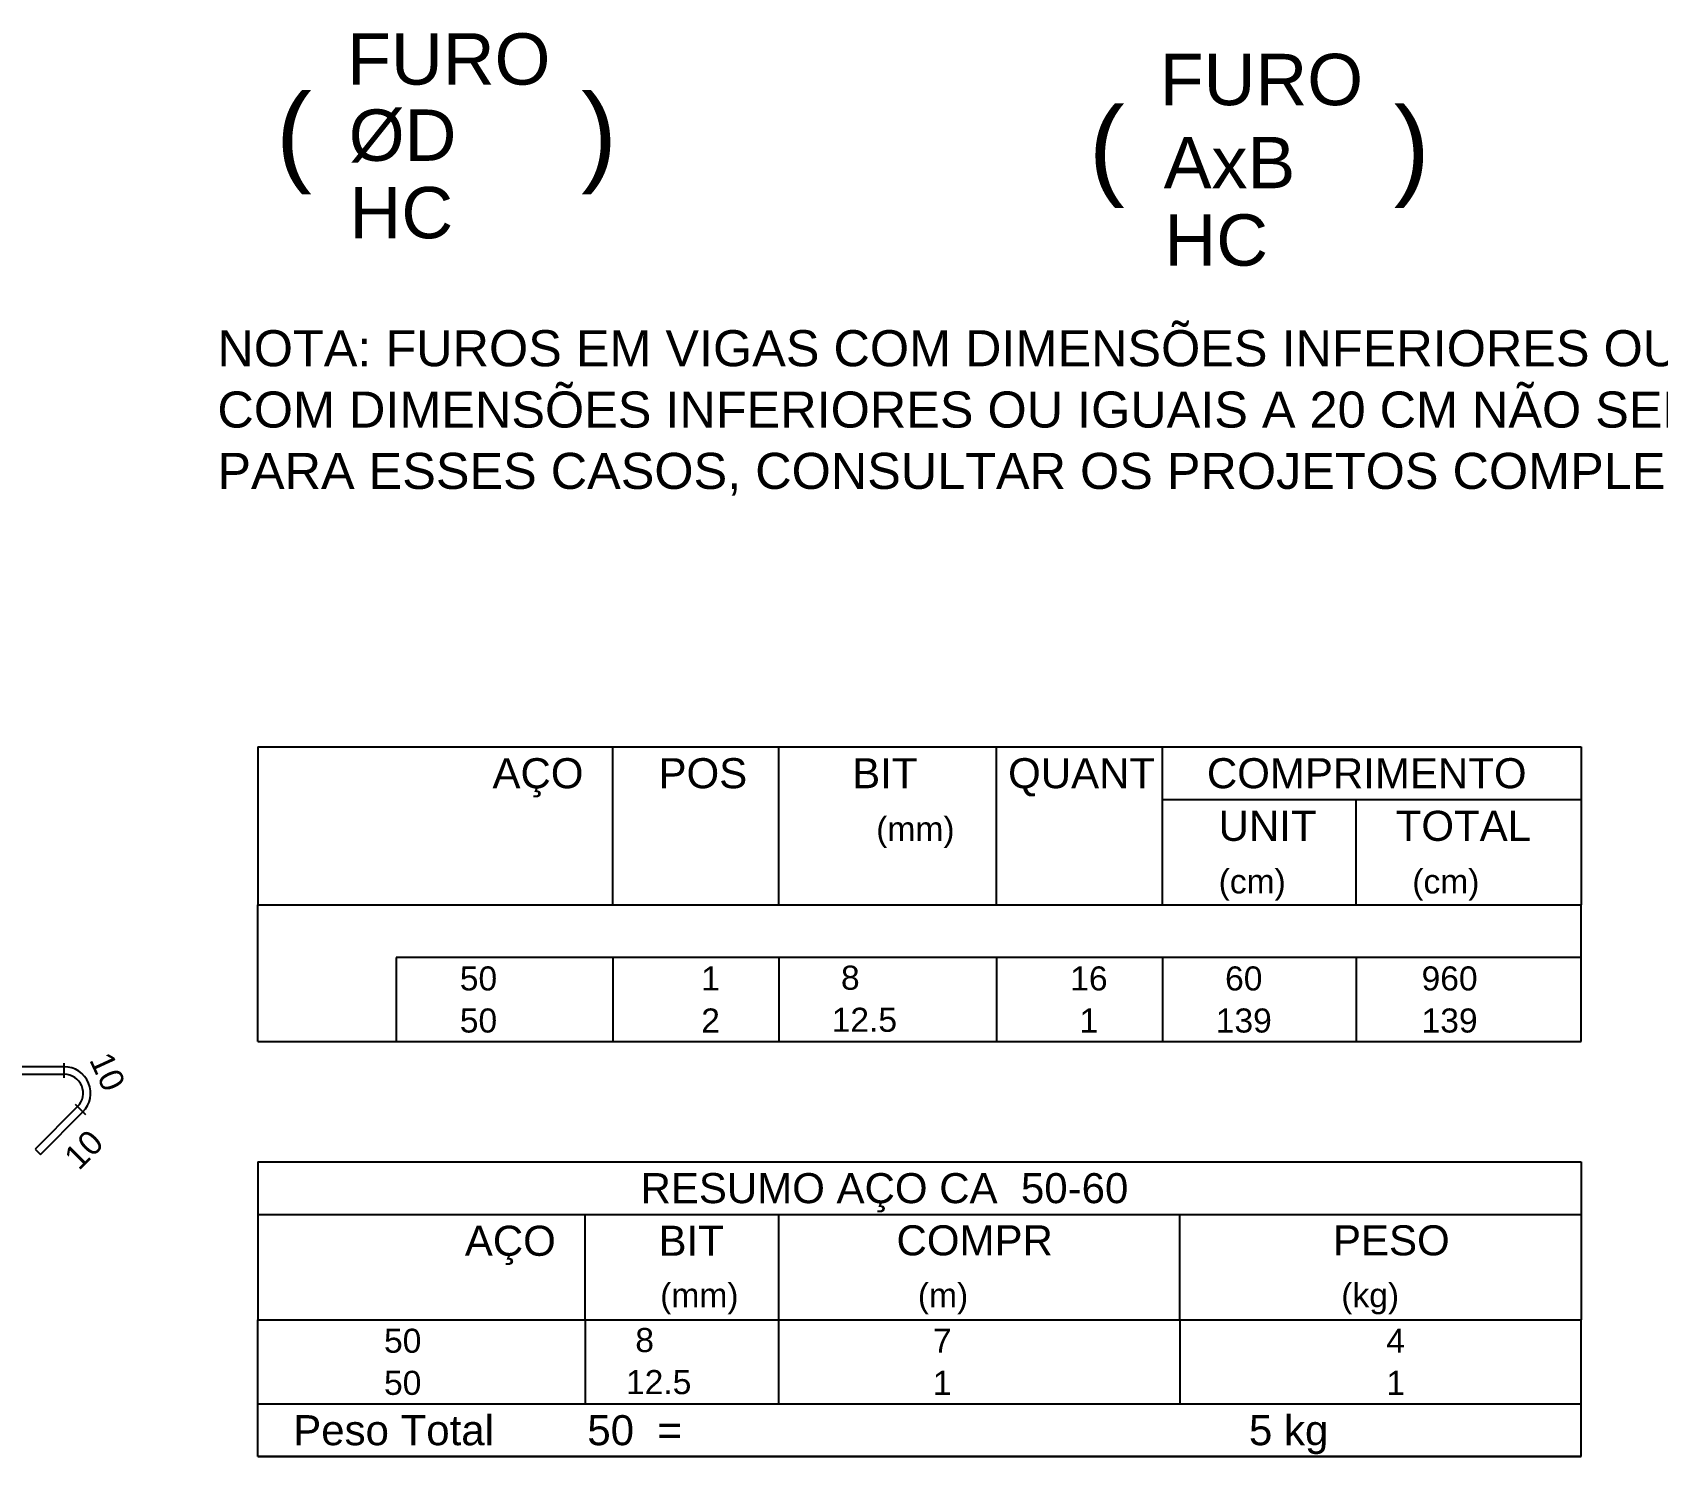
# Model space of a CAD drawing. Extents: x 0 to 119, y 0 to 84.
# Drawn here: x 24.37 to 37.88, y 22.98 to 34.82 of the extents above; entities that cross this region are included whole.
import ezdxf

# ---------------------------------------------------------------- set-up
doc = ezdxf.new("R2010")
doc.units = 0
doc.header["$MEASUREMENT"] = 0
for name, color, linetype in [('10', 252, 'CONTINUOUS'), ('12', 170, 'CONTINUOUS'), ('15', 12, 'CONTINUOUS'), ('3', 7, 'CONTINUOUS')]:
    doc.layers.add(name, color=color, linetype=linetype)
doc.styles.add('TQS_ARIAL', font='arial.ttf')

msp = doc.modelspace()

# ---------------------------------------------------------------- linework, layer by layer
at = {"layer": '12', "color": 170, "linetype": 'Continuous'}
for p, q in [((24.635341, 26.220706), (23.143847, 26.220706)), ((24.635341, 26.128206), (24.635341, 26.250706)), ((23.143847, 26.158206), (24.635341, 26.158206)), ((24.74671, 25.889337), (24.393157, 25.535783)), ((24.437351, 25.491589), (24.790904, 25.845142)), ((24.725497, 25.91055), (24.812117, 25.823929)), ((24.393157, 25.535783), (24.437351, 25.491589))]:
    msp.add_line(p, q, dxfattribs=at)
for radius in [0.22, 0.1575]:
    msp.add_arc((24.635341, 26.000706), radius, 315, 90, dxfattribs=at)
at = {"layer": '3', "color": 7, "linetype": 'Continuous'}
for p, q in [((26.246707, 28.880177), (26.246707, 27.567677)), ((26.246707, 28.880177), (37.246707, 28.880177)), ((29.196707, 27.567677), (29.196707, 28.880177)), ((30.576707, 27.567677), (30.576707, 28.880177)), ((32.386707, 27.567677), (32.386707, 28.880177)), ((33.766707, 27.567677), (33.766707, 28.880177)), ((37.246707, 28.880177), (37.246707, 27.567677)), ((33.766707, 28.442677), (37.246707, 28.442677)), ((35.376708, 27.567677), (35.376708, 28.442677)), ((26.246707, 27.567677), (37.246707, 27.567677)), ((26.246707, 27.130177), (26.246707, 27.567677)), ((26.246707, 27.567677), (37.246707, 27.567677)), ((37.246707, 27.130177), (37.246707, 27.567677)), ((26.246707, 26.780177), (26.246707, 27.130177)), ((37.246707, 27.130177), (27.396707, 27.130177)), ((27.396707, 27.130177), (27.396707, 26.780177)), ((29.196707, 27.130177), (29.196707, 26.780177)), ((30.576707, 27.130177), (30.576707, 26.780177)), ((32.386707, 27.130177), (32.386707, 26.780177)), ((33.766707, 27.130177), (33.766707, 26.780177)), ((35.376708, 27.130177), (35.376708, 26.780177)), ((37.246707, 26.780177), (37.246707, 27.130177)), ((26.246707, 26.430178), (26.246707, 26.780177)), ((27.396707, 26.780177), (27.396707, 26.430178)), ((29.196707, 26.780177), (29.196707, 26.430178)), ((30.576707, 26.780177), (30.576707, 26.430178)), ((32.386707, 26.780177), (32.386707, 26.430178)), ((33.766707, 26.780177), (33.766707, 26.430178)), ((35.376708, 26.780177), (35.376708, 26.430178)), ((37.246707, 26.430178), (37.246707, 26.780177)), ((26.246707, 26.430178), (37.246707, 26.430178)), ((26.246707, 25.430178), (26.246707, 24.117678)), ((26.246707, 25.430178), (37.246707, 25.430178)), ((37.246707, 25.430178), (37.246707, 24.117678)), ((26.246707, 24.992678), (37.246707, 24.992678)), ((28.966707, 24.117678), (28.966707, 24.992678)), ((30.576707, 24.117678), (30.576707, 24.992678)), ((33.911707, 24.117678), (33.911707, 24.992678)), ((26.246707, 24.117678), (37.246707, 24.117678)), ((26.246707, 23.767677), (26.246707, 24.117678)), ((28.966707, 24.117678), (28.966707, 23.767678)), ((30.576707, 23.767677), (30.576707, 24.117678)), ((33.911707, 24.117678), (33.911707, 23.767677)), ((37.246707, 23.767677), (37.246707, 24.117678)), ((26.246707, 23.417677), (26.246707, 23.767677)), ((28.966707, 23.767677), (28.966707, 23.417677)), ((30.576707, 23.417677), (30.576707, 23.767677)), ((33.911707, 23.767677), (33.911707, 23.417677)), ((37.246707, 23.417677), (37.246707, 23.767677)), ((26.246707, 23.417677), (37.246707, 23.417677)), ((26.246707, 22.980177), (26.246707, 23.417677)), ((26.246707, 23.417677), (37.246707, 23.417677)), ((37.246707, 22.980177), (37.246707, 23.417677)), ((37.246707, 22.980177), (26.246707, 22.980177)), ((26.246707, 22.980177), (37.246707, 22.980177))]:
    msp.add_line(p, q, dxfattribs=at)

# ---------------------------------------------------------------- texts
at = {"layer": '10', "color": 252, "linetype": 'Continuous', "style": 'TQS_ARIAL'}
for rotation, p in [(294.701135, (24.840442, 26.279505)), (45, (24.757514, 25.352505))]:
    msp.add_text('10', height=0.2, rotation=rotation, dxfattribs=at).set_placement(p)
at = {"layer": '15', "color": 12, "linetype": 'Continuous', "style": 'TQS_ARIAL'}
for s, p in [('NOTA: FUROS EM VIGAS COM DIMENSÕES INFERIORES OU IGUAIS A 8 CM E FUROS EM LAJES ', (25.90905, 32.045036)), ('COM DIMENSÕES INFERIORES OU IGUAIS A 20 CM NÃO SERÃO REPRESENTADOS NA FORMA.', (25.90905, 31.535036)), ('PARA ESSES CASOS, CONSULTAR OS PROJETOS COMPLEMENTARES ESPECÍFICOS.', (25.90905, 31.025036))]:
    msp.add_text(s, height=0.3, dxfattribs=at).set_placement(p)
at = {"layer": '3', "color": 7, "linetype": 'Continuous', "style": 'TQS_ARIAL'}
for s, height, p in [('FURO', 0.427097, (26.987698, 34.386539)), ('FURO', 0.427097, (33.744368, 34.215562)), ('(         )', 0.641, (26.396199, 33.667238)), ('%%cD', 0.427097, (27.001631, 33.752963)), ('(         )', 0.641, (33.153977, 33.554896)), ('AxB', 0.427097, (33.776982, 33.525219)), ('HC', 0.427097, (27.007418, 33.108851)), ('HC', 0.427097, (33.782769, 32.881108)), ('AÇO', 0.25, (28.196287, 28.536427)), ('POS', 0.25, (29.576708, 28.536427)), ('BIT', 0.25, (31.186707, 28.536427)), ('QUANT', 0.25, (32.483197, 28.536427)), ('COMPRIMENTO', 0.25, (34.136176, 28.536427)), ('(mm)', 0.2, (31.386707, 28.098927)), ('UNIT', 0.25, (34.233562, 28.098927)), ('TOTAL', 0.25, (35.706014, 28.098927)), ('(cm)', 0.2, (34.233562, 27.661427)), ('(cm)', 0.2, (35.843562, 27.661427)), ('     50 ', 0.2, (27.536368, 26.855177)), ('  1', 0.2, (29.776707, 26.855177)), ('    8  ', 0.2, (30.78325, 26.861221)), ('   16', 0.2, (32.766707, 26.855177)), ('    60', 0.2, (33.976708, 26.855177)), ('    960', 0.2, (35.610329, 26.855177)), ('     50 ', 0.2, (27.536368, 26.505177)), ('  2', 0.2, (29.776707, 26.505177)), ('   12.5', 0.2, (30.78325, 26.511221)), ('    1', 0.2, (32.766707, 26.505177)), ('   139', 0.2, (33.976708, 26.505177)), ('    139', 0.2, (35.610329, 26.505177)), ('RESUMO AÇO CA  50-60', 0.25, (29.427204, 25.086428)), ('AÇO', 0.25, (27.966287, 24.648928)), ('BIT', 0.25, (29.576707, 24.648928)), ('COMPR', 0.25, (31.555548, 24.652529)), ('PESO', 0.25, (35.184547, 24.652529)), ('(mm)', 0.2, (29.590568, 24.221428)), ('(m)', 0.2, (31.732854, 24.221428)), ('(kg)', 0.2, (35.253149, 24.221428)), ('    8  ', 0.2, (29.07325, 23.848721)), ('     50 ', 0.2, (26.906368, 23.842677)), ('       7', 0.2, (31.314365, 23.842678)), ('      4', 0.2, (35.161972, 23.842678)), ('     50 ', 0.2, (26.906368, 23.492677)), ('   12.5', 0.2, (29.07325, 23.498721)), ('       1', 0.2, (31.314365, 23.492678)), ('      1', 0.2, (35.161972, 23.492678)), ('Peso Total        50  =', 0.25, (26.539536, 23.073927)), ('      5 kg', 0.25, (33.903712, 23.073927))]:
    msp.add_text(s, height=height, dxfattribs=at).set_placement(p)

doc.saveas('drawing.dxf')
